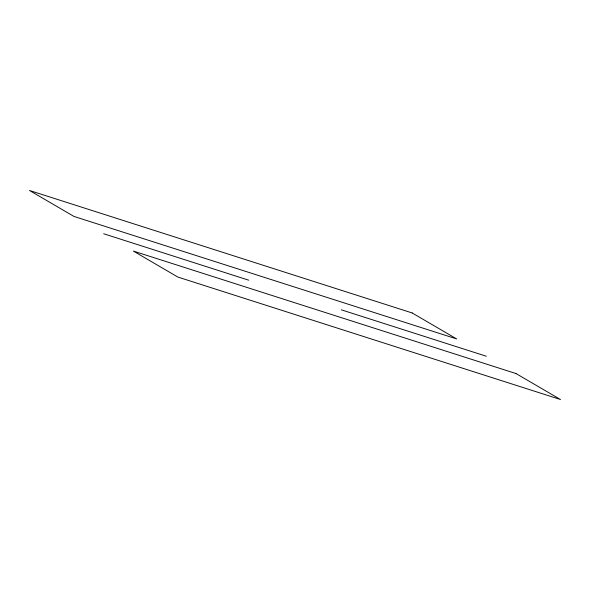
<?xml version="1.0" encoding="UTF-8"?>
<svg xmlns="http://www.w3.org/2000/svg" width="590" height="590" viewBox="0 0 590 590"><rect width="100%" height="100%" fill="white"/><g stroke="black" fill="none" stroke-linecap="round" stroke-linejoin="round"><path stroke-width="0.89" d="M103.67 233.758L248.692 280.176M341.308 309.824L486.33 356.242M412.159 312.951L29.5 190.474L74.001 216.449L456.66 338.925L412.159 312.951M515.999 373.551L133.34 251.075L177.841 277.049L560.5 399.526L515.999 373.551"/></g></svg>
